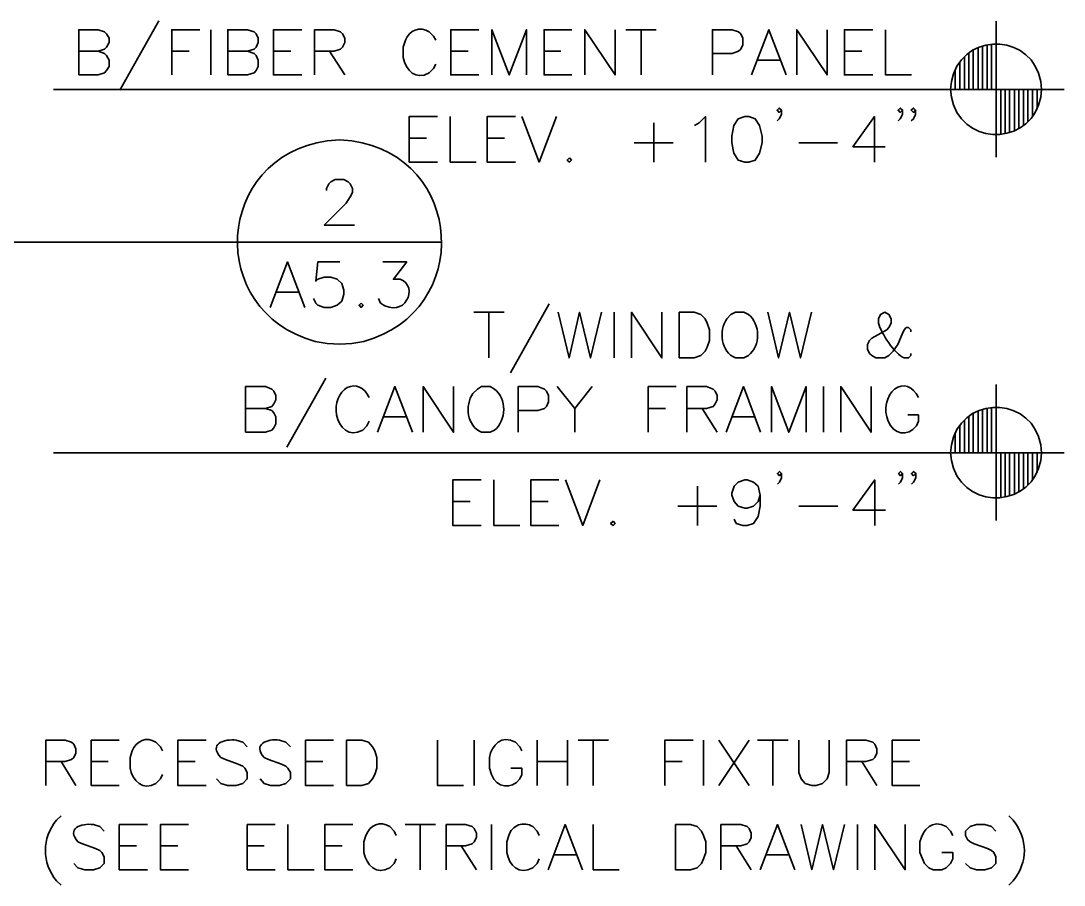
# Model space of a CAD drawing. Header units: inches. Extents: x 5 to 516, y -193 to 129.
# Drawn here: x 110.469 to 113.34, y -181.752 to -179.374 of the extents above; entities that cross this region are included whole.
import ezdxf

# ---------------------------------------------------------------- set-up
doc = ezdxf.new("R2010")
doc.units = ezdxf.units.IN
doc.header["$MEASUREMENT"] = 0
doc.layers.add('PDF8_Geometry', color=7, linetype='Continuous')

msp = doc.modelspace()

# ---------------------------------------------------------------- linework, layer by layer
at = {"layer": 'PDF8_Geometry', "lineweight": 35}
for points in [[(110.8488515, -179.3735604), (110.7421848, -179.5646715)], [(113.1532956, -179.3746715), (113.1532956, -179.7491159)], [(110.6288514, -179.5224489), (110.6288514, -179.3980044), (110.6821848, -179.3980044), (110.6999625, -179.40356), (110.7055181, -179.4091156), (110.7121848, -179.4213378), (110.7121848, -179.43356), (110.7055181, -179.4457822), (110.6999625, -179.4513378), (110.6821848, -179.4568933), (110.6288514, -179.4568933)], [(110.8844068, -179.5224489), (110.8844068, -179.3980044), (110.9621845, -179.3980044)], [(110.9921847, -179.398005), (110.9921847, -179.5224494)], [(111.0388512, -179.5224489), (111.0388512, -179.3980044), (111.0932956, -179.3980044), (111.1110734, -179.40356), (111.1166289, -179.4091156), (111.1221845, -179.4213378), (111.1221845, -179.43356), (111.1166289, -179.4457822), (111.1110734, -179.4513378), (111.0932956, -179.4568933), (111.0388512, -179.4568933)], [(111.2421845, -179.5224489), (111.1644067, -179.5224489), (111.1644067, -179.3980044), (111.2421845, -179.3980044)], [(111.2777399, -179.5224489), (111.2777399, -179.3980044), (111.3310733, -179.3980044), (111.3488511, -179.40356), (111.3544066, -179.4091156), (111.3610733, -179.4213378), (111.3610733, -179.43356), (111.3544066, -179.4457822), (111.3488511, -179.4513378), (111.3310733, -179.4568933), (111.2777399, -179.4568933)], [(111.6110733, -179.4268938), (111.6044066, -179.4157827), (111.5932955, -179.4035605)], [(111.7299622, -179.5224489), (111.6521844, -179.5224489), (111.6521844, -179.3980044), (111.7299622, -179.3980044)], [(111.7655183, -179.5224489), (111.7655183, -179.3980044), (111.813296, -179.5224489), (111.8610738, -179.3980044), (111.8610738, -179.5224489)], [(111.9855181, -179.5224489), (111.9088514, -179.5224489), (111.9088514, -179.3980044), (111.9855181, -179.3980044)], [(112.0210736, -179.5224489), (112.0210736, -179.3980044), (112.104407, -179.5224489), (112.104407, -179.3980044)], [(112.1344069, -179.398005), (112.2177402, -179.398005)], [(112.1766291, -179.398005), (112.1766291, -179.5224494)], [(112.3721846, -179.5224489), (112.3721846, -179.3980044), (112.426629, -179.3980044), (112.4444068, -179.40356), (112.4499624, -179.4091156), (112.4555179, -179.4213378), (112.4555179, -179.4391156), (112.4499624, -179.4513378), (112.4444068, -179.4568933), (112.426629, -179.46356), (112.3721846, -179.46356)], [(112.4799619, -179.5224489), (112.5277397, -179.3980044), (112.5755175, -179.5224489)], [(112.6044067, -179.5224489), (112.6044067, -179.3980044), (112.68774, -179.5224489), (112.68774, -179.3980044)], [(112.8132956, -179.5224489), (112.7355179, -179.5224489), (112.7355179, -179.3980044), (112.8132956, -179.3980044)], [(112.8488514, -179.398005), (112.8488514, -179.5224494), (112.9199625, -179.5224494)], [(111.52774, -179.4268938), (111.5210733, -179.4457827), (111.5210733, -179.4746716)], [(110.6821848, -179.4568937), (110.6999626, -179.4635604), (110.7055182, -179.469116), (110.7121848, -179.4813382), (110.7121848, -179.499116), (110.7055182, -179.5102271), (110.6999626, -179.5168938), (110.6821848, -179.5224493), (110.6288515, -179.5224493)], [(110.8844068, -179.4568937), (110.9321845, -179.4568937)], [(111.0932956, -179.4568937), (111.1110734, -179.4635604), (111.116629, -179.469116), (111.1221845, -179.4813382), (111.1221845, -179.499116), (111.116629, -179.5102271), (111.1110734, -179.5168938), (111.0932956, -179.5224493), (111.0388512, -179.5224493)], [(111.1644067, -179.4568937), (111.2121845, -179.4568937)], [(111.3188511, -179.4568937), (111.3610733, -179.5224493)], [(111.6521844, -179.4568937), (111.6999622, -179.4568937)], [(111.9088514, -179.4568937), (111.9555181, -179.4568937)], [(112.7355179, -179.4568937), (112.7832956, -179.4568937)], [(113.0777403, -179.5624495), (113.0777403, -179.4624495)], [(113.0899623, -179.5624495), (113.0899623, -179.4535606)], [(113.1032957, -179.5624495), (113.1032957, -179.446894)], [(113.115518, -179.5624495), (113.115518, -179.4424495)], [(113.1277403, -179.5624495), (113.1277403, -179.4391162)], [(113.1399623, -179.5624495), (113.1399623, -179.4380051)], [(111.5932955, -179.5168938), (111.6044066, -179.5046716), (111.6110733, -179.4924494)], [(112.4977401, -179.4813383), (112.556629, -179.4813383)], [(113.0532957, -179.5624495), (113.0532957, -179.486894)], [(113.065518, -179.5624495), (113.065518, -179.4724495)], [(113.0355179, -179.5191162), (113.0299623, -179.5402273), (113.0277401, -179.5624495), (113.0299623, -179.5835607), (113.0355179, -179.6046718)], [(113.0399624, -179.5624495), (113.0399624, -179.5080051)], [(113.2755179, -179.5835607), (113.2777401, -179.5624495), (113.2755179, -179.5402273)], [(110.5588509, -179.5624495), (113.3399621, -179.5624495)], [(113.3399623, -179.5624495), (112.9655179, -179.5624495)], [(113.0277401, -179.5624495), (113.0277401, -179.5613384)], [(113.1655179, -179.5624495), (113.1655179, -179.6857829)], [(113.1777402, -179.5624495), (113.1777402, -179.6846718)], [(113.1899625, -179.5624495), (113.1899625, -179.6813384)], [(113.2032959, -179.5624495), (113.2032959, -179.676894)], [(113.2155179, -179.5624495), (113.2155179, -179.6702273)], [(113.2277402, -179.5624495), (113.2277402, -179.6624495)], [(113.2399625, -179.5624495), (113.2399625, -179.6513384)], [(113.2532958, -179.5624495), (113.2532958, -179.636894)], [(113.2655181, -179.5624495), (113.2655181, -179.616894)], [(113.2777401, -179.5624495), (113.2777401, -179.5613384)], [(112.5621845, -179.6191162), (112.5555178, -179.6257828), (112.5499623, -179.6191162), (112.5555178, -179.6135606), (112.5621845, -179.6191162), (112.5621845, -179.6313384), (112.5555178, -179.6435606), (112.5499623, -179.6491162)], [(112.8955179, -179.6191162), (112.8888512, -179.6257828), (112.8832956, -179.6191162), (112.8888512, -179.6135606), (112.8955179, -179.6191162), (112.8955179, -179.6313384), (112.8888512, -179.6435606), (112.8832956, -179.6491162)], [(112.9310734, -179.6191162), (112.9255178, -179.6257828), (112.9188512, -179.6191162), (112.9255178, -179.6135606), (112.9310734, -179.6191162), (112.9310734, -179.6313384), (112.9255178, -179.6435606), (112.9188512, -179.6491162)], [(111.6155179, -179.7624493), (111.5377401, -179.7624493), (111.5377401, -179.6368938), (111.6155179, -179.6368938)], [(111.6510734, -179.6368932), (111.6510734, -179.7624488), (111.7221845, -179.7624488)], [(111.8299621, -179.7624493), (111.7521843, -179.7624493), (111.7521843, -179.6368938), (111.8299621, -179.6368938)], [(111.84774, -179.6368932), (111.8955178, -179.7624488), (111.9432955, -179.6368932)], [(112.2110738, -179.6546714), (112.2110738, -179.7624492)], [(112.323296, -179.6613378), (112.3355182, -179.6546711), (112.353296, -179.6368934), (112.353296, -179.7624489)], [(112.8177401, -179.7624488), (112.8177401, -179.6368932), (112.7588512, -179.7202266), (112.8477401, -179.7202266)], [(111.3799622, -179.7035604), (111.3466289, -179.7013381), (111.3121844, -179.7035604)], [(111.5377401, -179.6968942), (111.5855179, -179.6968942)], [(111.7521843, -179.6968942), (111.7999621, -179.6968942)], [(112.1566293, -179.7091159), (112.2644071, -179.7091159)], [(112.6099623, -179.7091159), (112.716629, -179.7091159)], [(111.309962, -179.8402273), (111.309962, -179.8346718), (111.3166287, -179.8224496), (111.3221842, -179.816894), (111.3344064, -179.8102273), (111.3577398, -179.8102273), (111.369962, -179.816894), (111.3755176, -179.8224496), (111.3821842, -179.8346718), (111.3821842, -179.8457829), (111.3755176, -179.8580051), (111.3644064, -179.8757829), (111.3044064, -179.9357829), (111.3877398, -179.9357829)], [(110.3377397, -179.9824494), (111.0644065, -179.9824494)], [(111.6277404, -179.9824494), (111.064407, -179.9824494)], [(111.1555182, -180.1624489), (111.2032959, -180.0368933), (111.2510737, -180.1624489)], [(111.3466289, -180.0368939), (111.2866289, -180.0368939), (111.2810733, -180.0902273), (111.2866289, -180.0846717), (111.3044066, -180.0791162), (111.3221844, -180.0791162), (111.3399622, -180.0846717), (111.3521844, -180.0968939), (111.35774, -180.1146717), (111.35774, -180.1257828), (111.3521844, -180.1446717), (111.3399622, -180.1557828), (111.3221844, -180.1624495), (111.3044066, -180.1624495), (111.2866289, -180.1557828), (111.2810733, -180.1502273), (111.2744066, -180.1380051)], [(111.465518, -180.0368939), (111.5310736, -180.0368939), (111.4944069, -180.0846717), (111.5132958, -180.0846717)], [(111.1732952, -180.1202273), (111.2332952, -180.1202273)], [(111.4588513, -180.1502273), (111.4532958, -180.1380051)], [(111.9232953, -180.1524493), (111.8166286, -180.3424493)], [(111.715518, -180.1757828), (111.7988514, -180.1757828)], [(111.7566286, -180.1757828), (111.7566286, -180.3013384)], [(111.9477399, -180.1757828), (111.9777399, -180.3013384), (112.0066288, -180.1757828), (112.0366288, -180.3013384), (112.0666288, -180.1757828)], [(112.1021848, -180.1757828), (112.1021848, -180.3013384)], [(112.1499624, -180.3013378), (112.1499624, -180.1757822), (112.2332957, -180.3013378), (112.2332957, -180.1757822)], [(112.4710737, -180.1813384), (112.4588515, -180.1757828), (112.4355182, -180.1757828), (112.423296, -180.1813384), (112.4121848, -180.1935606)], [(112.5244069, -180.1757828), (112.5544069, -180.3013384), (112.5844069, -180.1757828), (112.6144069, -180.3013384), (112.6444069, -180.1757828)], [(112.91774, -180.2291163), (112.91774, -180.2235607), (112.9121845, -180.2180051), (112.9055178, -180.2180051), (112.8999623, -180.2235607), (112.8944067, -180.2357829), (112.8821845, -180.2646718), (112.8699623, -180.2824496), (112.85774, -180.2946718), (112.8466289, -180.3013385), (112.8221845, -180.3013385), (112.8110734, -180.2946718), (112.8044067, -180.2891163), (112.7988511, -180.276894), (112.7988511, -180.2646718), (112.8044067, -180.2535607), (112.8110734, -180.246894), (112.8521845, -180.2235607), (112.85774, -180.2180051), (112.8644067, -180.2057829), (112.8644067, -180.1935607), (112.85774, -180.1813385), (112.8466289, -180.1757829), (112.8344067, -180.1813385), (112.8288511, -180.1935607), (112.8288511, -180.2057829)], [(111.2788511, -180.2557827), (111.3121844, -180.2613382), (111.3466289, -180.2635604), (111.3799622, -180.2613382), (111.4132955, -180.2557827)], [(112.4355182, -180.3013384), (112.4588515, -180.3013384), (112.4710737, -180.2946717)], [(112.8999623, -180.3013385), (112.9121845, -180.3013385), (112.91774, -180.2946718), (112.91774, -180.2891163)], [(111.0877398, -180.5057819), (111.0877398, -180.3802263), (111.1421842, -180.3802263), (111.159962, -180.386893), (111.1655175, -180.3924485), (111.1710731, -180.4046707), (111.1710731, -180.416893), (111.1655175, -180.4280041), (111.159962, -180.4346707), (111.1421842, -180.4402263), (111.0877398, -180.4402263)], [(111.3088509, -180.3568934), (111.2010731, -180.5468934)], [(111.451073, -180.5057819), (111.4988508, -180.3802263), (111.5466286, -180.5057819)], [(111.5766291, -180.5057819), (111.5766291, -180.3802263), (111.6599625, -180.5057819), (111.6599625, -180.3802263)], [(111.7721844, -180.3868936), (111.7610733, -180.3802269), (111.7366289, -180.3802269), (111.7255177, -180.3868936), (111.7132955, -180.3991158)], [(111.8377398, -180.5057819), (111.8377398, -180.3802263), (111.8921843, -180.3802263), (111.909962, -180.386893), (111.9155176, -180.3924485), (111.9210732, -180.4046707), (111.9210732, -180.4224485), (111.9155176, -180.4346707), (111.909962, -180.4402263), (111.8921843, -180.4457819), (111.8377398, -180.4457819)], [(111.9455177, -180.3802269), (111.9932955, -180.4402269), (111.9932955, -180.5057825)], [(112.0410734, -180.3802269), (111.9932956, -180.4402269)], [(112.1955178, -180.5057819), (112.1955178, -180.3802263), (112.2721844, -180.3802263)], [(112.3021846, -180.5057819), (112.3021846, -180.3802263), (112.3555179, -180.3802263), (112.3744068, -180.386893), (112.3799624, -180.3924485), (112.385518, -180.4046707), (112.385518, -180.416893), (112.3799624, -180.4280041), (112.3744068, -180.4346707), (112.3555179, -180.4402263), (112.3021846, -180.4402263)], [(112.4099625, -180.5057819), (112.4577403, -180.3802263), (112.504407, -180.5057819)], [(112.5344067, -180.5057819), (112.5344067, -180.3802263), (112.5821845, -180.5057819), (112.6299623, -180.3802263), (112.6299623, -180.5057819)], [(112.6777402, -180.3802269), (112.6777402, -180.5057825)], [(112.725518, -180.5057819), (112.725518, -180.3802263), (112.8088513, -180.5057819), (112.8088513, -180.3802263)], [(113.1532956, -180.3746716), (113.1532956, -180.749116)], [(113.1277403, -180.5624496), (113.1277403, -180.4391163)], [(113.1399623, -180.5624496), (113.1399623, -180.4380052)], [(111.1421842, -180.4402267), (111.159962, -180.4457823), (111.1655176, -180.4524489), (111.1710731, -180.46356), (111.1710731, -180.4824489), (111.1655176, -180.49356), (111.159962, -180.5002267), (111.1421842, -180.5057823), (111.0877398, -180.5057823)], [(111.4688512, -180.4635602), (111.5288512, -180.4635602)], [(112.1955178, -180.4402267), (112.2432955, -180.4402267)], [(112.3444068, -180.4402267), (112.3855179, -180.5057823)], [(112.4277402, -180.4635602), (112.486629, -180.4635602)], [(112.9332959, -180.4880046), (112.9388514, -180.4757824), (112.9388514, -180.4580046), (112.9099625, -180.4580046)], [(113.0777403, -180.5624496), (113.0777403, -180.4624496)], [(113.0899623, -180.5624496), (113.0899623, -180.4535607)], [(113.1032957, -180.5624496), (113.1032957, -180.4468941)], [(113.115518, -180.5624496), (113.115518, -180.4424496)], [(111.4099623, -180.5002268), (111.4210734, -180.4880046), (111.4277401, -180.4757824)], [(113.0532957, -180.5624496), (113.0532957, -180.4868941)], [(113.065518, -180.5624496), (113.065518, -180.4724496)], [(111.7366289, -180.5057825), (111.7610733, -180.5057825), (111.7721844, -180.5002269)], [(113.0355179, -180.5191163), (113.0299623, -180.5402274), (113.0277401, -180.5624496), (113.0299623, -180.5835607), (113.0355179, -180.6046718)], [(113.0399624, -180.5624496), (113.0399624, -180.5068941)], [(113.2755179, -180.5835607), (113.2777401, -180.5624496), (113.2755179, -180.5402274)], [(110.5588509, -180.5624496), (113.3399621, -180.5624496)], [(113.3399623, -180.5624496), (112.9655179, -180.5624496)], [(113.0277401, -180.5624496), (113.0277401, -180.5613385)], [(113.1655179, -180.5624496), (113.1655179, -180.685783)], [(113.1777402, -180.5624496), (113.1777402, -180.6846719)], [(113.1899625, -180.5624496), (113.1899625, -180.6813385)], [(113.2032959, -180.5624496), (113.2032959, -180.6768941)], [(113.2155179, -180.5624496), (113.2155179, -180.6702274)], [(113.2277402, -180.5624496), (113.2277402, -180.6624496)], [(113.2399625, -180.5624496), (113.2399625, -180.6513385)], [(113.2532958, -180.5624496), (113.2532958, -180.6368941)], [(113.2655181, -180.5624496), (113.2655181, -180.6168941)], [(113.2777401, -180.5624496), (113.2777401, -180.5613385)], [(111.7355181, -180.7624494), (111.6577403, -180.7624494), (111.6577403, -180.6368938), (111.7355181, -180.6368938)], [(111.7710736, -180.6368933), (111.7710736, -180.7624489), (111.8421847, -180.7624489)], [(111.9499623, -180.7624494), (111.8721846, -180.7624494), (111.8721846, -180.6368938), (111.9499623, -180.6368938)], [(111.9677402, -180.6368933), (112.015518, -180.7624489), (112.0621846, -180.6368933)], [(112.5032955, -180.6791161), (112.4977399, -180.6968938), (112.4855177, -180.7091161), (112.4677399, -180.7146716), (112.4610732, -180.7146716), (112.4432955, -180.7091161), (112.4321843, -180.6968938), (112.4255177, -180.6791161), (112.4255177, -180.6735605), (112.4321843, -180.6546716), (112.4432955, -180.6435605), (112.4610732, -180.6368938), (112.4677399, -180.6368938), (112.4855177, -180.6435605), (112.4977399, -180.6546716), (112.5032955, -180.6791161), (112.5032955, -180.7091161), (112.4977399, -180.738005), (112.4855177, -180.7568939), (112.4677399, -180.7624494), (112.4555177, -180.7624494), (112.4377399, -180.7568939), (112.4321843, -180.7446716)], [(112.5621845, -180.6191162), (112.556629, -180.6257829), (112.5510734, -180.6191162), (112.556629, -180.6135607), (112.5621845, -180.6191162), (112.5621845, -180.6313385), (112.556629, -180.6435607), (112.5510734, -180.6491162)], [(112.8188512, -180.7624489), (112.8188512, -180.6368933), (112.7588512, -180.7202266), (112.8488512, -180.7202266)], [(112.8955179, -180.6191162), (112.8899623, -180.6257829), (112.8844068, -180.6191162), (112.8899623, -180.6135607), (112.8955179, -180.6191162), (112.8955179, -180.6313385), (112.8899623, -180.6435607), (112.8844068, -180.6491162)], [(112.9321847, -180.6191162), (112.9255181, -180.6257829), (112.9199625, -180.6191162), (112.9255181, -180.6135607), (112.9321847, -180.6191162), (112.9321847, -180.6313385), (112.9255181, -180.6435607), (112.9199625, -180.6491162)], [(112.3310735, -180.6546715), (112.3310735, -180.7624493)], [(111.6577403, -180.6968943), (111.7055181, -180.6968943)], [(111.8721846, -180.6968943), (111.9199623, -180.6968943)], [(112.276629, -180.709116), (112.3844067, -180.709116)], [(112.6099623, -180.709116), (112.7177401, -180.709116)], [(110.53774, -181.4780042), (110.53774, -181.3535597), (110.5910734, -181.3535597), (110.6088512, -181.3591153), (110.6155178, -181.3646708), (110.6210734, -181.376893), (110.6210734, -181.3891153), (110.6155178, -181.4013375), (110.6088512, -181.406893), (110.5910734, -181.4124486), (110.53774, -181.4124486)], [(110.7399623, -181.4780042), (110.6632956, -181.4780042), (110.6632956, -181.3535597), (110.7399623, -181.3535597)], [(110.9788511, -181.4780042), (110.9010733, -181.4780042), (110.9010733, -181.3535597), (110.9788511, -181.3535597)], [(111.0921846, -181.3713384), (111.0799624, -181.3591162), (111.0621846, -181.3535607)], [(111.2110737, -181.3713384), (111.1988515, -181.3591162), (111.1810737, -181.3535607)], [(111.3299621, -181.4780042), (111.2521843, -181.4780042), (111.2521843, -181.3535597), (111.3299621, -181.3535597)], [(111.6155176, -181.3535603), (111.6155176, -181.4780047), (111.6877398, -181.4780047)], [(111.7166291, -181.3535603), (111.7166291, -181.4780047)], [(111.8899622, -181.3535603), (111.8899622, -181.4780047)], [(111.9732955, -181.3535603), (111.9732955, -181.4780047)], [(112.0032954, -181.3535603), (112.0866288, -181.3535603)], [(112.0444071, -181.3535603), (112.0444071, -181.4780047)], [(112.2410737, -181.4780042), (112.2410737, -181.3535597), (112.3188515, -181.3535597)], [(112.34774, -181.3535603), (112.34774, -181.4780047)], [(112.3899622, -181.3535603), (112.4732956, -181.4780047)], [(112.4732956, -181.3535603), (112.3899622, -181.4780047)], [(112.4966291, -181.3535603), (112.5810735, -181.3535603)], [(112.5388513, -181.3535603), (112.5388513, -181.4780047)], [(112.6099623, -181.3535603), (112.6099623, -181.4424491), (112.616629, -181.4602269), (112.6277401, -181.4724491), (112.6455179, -181.4780047), (112.6577401, -181.4780047), (112.6755179, -181.4724491), (112.6877401, -181.4602269), (112.6932957, -181.4424491), (112.6932957, -181.3535603)], [(112.7410735, -181.4780042), (112.7410735, -181.3535597), (112.7944068, -181.3535597), (112.8132957, -181.3591153), (112.8188513, -181.3646708), (112.8244068, -181.376893), (112.8244068, -181.3891153), (112.8188513, -181.4013375), (112.8132957, -181.406893), (112.7944068, -181.4124486), (112.7410735, -181.4124486)], [(112.9432957, -181.4780042), (112.866629, -181.4780042), (112.866629, -181.3535597), (112.9432957, -181.3535597)], [(110.7755178, -181.3824491), (110.7699622, -181.401338), (110.7699622, -181.4302269)], [(110.8588511, -181.3824491), (110.8532956, -181.371338), (110.8410733, -181.3591158)], [(111.84774, -181.3824491), (111.8421844, -181.371338), (111.8299622, -181.3591158)], [(110.5799623, -181.412449), (110.6210734, -181.4780046)], [(110.6632956, -181.412449), (110.7099623, -181.412449)], [(110.9010733, -181.412449), (110.9488511, -181.412449)], [(111.0199624, -181.4013384), (111.0321846, -181.406894), (111.0677401, -181.4191162), (111.0799624, -181.4246718), (111.0855179, -181.4302273), (111.0921846, -181.4424496), (111.0921846, -181.4602273), (111.0799624, -181.4724496), (111.0621846, -181.4780051), (111.0377401, -181.4780051), (111.0199624, -181.4724496), (111.0077401, -181.4602273)], [(111.1388515, -181.4013384), (111.1510737, -181.406894), (111.1866293, -181.4191162), (111.1988515, -181.4246718), (111.2044071, -181.4302273), (111.2110737, -181.4424496), (111.2110737, -181.4602273), (111.1988515, -181.4724496), (111.1810737, -181.4780051), (111.1566293, -181.4780051), (111.1388515, -181.4724496), (111.1277404, -181.4602273)], [(111.2521843, -181.412449), (111.2999621, -181.412449)], [(111.7588511, -181.401338), (111.7588511, -181.4302269), (111.7644066, -181.4480047)], [(111.8899622, -181.412449), (111.9732955, -181.412449)], [(112.2410737, -181.412449), (112.2888515, -181.412449)], [(112.7832957, -181.412449), (112.8244068, -181.4780046)], [(112.866629, -181.412449), (112.9144068, -181.412449)], [(111.8421844, -181.4602269), (111.84774, -181.4480047), (111.84774, -181.4302269), (111.81774, -181.4302269)], [(110.8410733, -181.4724491), (110.8532956, -181.4602269), (110.8588511, -181.4480047)], [(110.6988508, -181.6035603), (110.6866286, -181.591338), (110.6688508, -181.5857825)], [(110.8177403, -181.7102271), (110.7399625, -181.7102271), (110.7399625, -181.5857827), (110.8177403, -181.5857827)], [(110.9310736, -181.7102271), (110.8532958, -181.7102271), (110.8532958, -181.5857827), (110.9310736, -181.5857827)], [(111.1688513, -181.7102271), (111.0921846, -181.7102271), (111.0921846, -181.5857827), (111.1688513, -181.5857827)], [(111.2044068, -181.5857832), (111.2044068, -181.7102277), (111.276629, -181.7102277)], [(111.3832955, -181.7102271), (111.3055177, -181.7102271), (111.3055177, -181.5857827), (111.3832955, -181.5857827)], [(111.5266289, -181.5857832), (111.6099622, -181.5857832)], [(111.56774, -181.5857832), (111.56774, -181.7102277)], [(111.6399622, -181.7102271), (111.6399622, -181.5857827), (111.6932955, -181.5857827), (111.7110733, -181.5913382), (111.7166288, -181.5968938), (111.7232955, -181.609116), (111.7232955, -181.6213382), (111.7166288, -181.6335605), (111.7110733, -181.639116), (111.6932955, -181.6446716), (111.6399622, -181.6446716)], [(111.7644066, -181.5857832), (111.7644066, -181.7102277)], [(111.9199621, -181.7102271), (111.9666288, -181.5857827), (112.0144065, -181.7102271)], [(112.0444071, -181.5857832), (112.0444071, -181.7102277), (112.1155182, -181.7102277)], [(112.3955175, -181.7102271), (112.3955175, -181.5857827), (112.449962, -181.5857827), (112.4677398, -181.5913382), (112.4732953, -181.5968938), (112.4788509, -181.609116), (112.4788509, -181.6213382), (112.4732953, -181.6335605), (112.4677398, -181.639116), (112.449962, -181.6446716), (112.3955175, -181.6446716)], [(112.5032955, -181.7102271), (112.5510732, -181.5857827), (112.598851, -181.7102271)], [(112.616629, -181.5857832), (112.6455179, -181.7102277), (112.6755179, -181.5857832), (112.7055179, -181.7102277), (112.7355179, -181.5857832)], [(112.7710734, -181.5857832), (112.7710734, -181.7102277)], [(112.8188512, -181.7102271), (112.8188512, -181.5857827), (112.9021845, -181.7102271), (112.9021845, -181.5857827)], [(113.1521846, -181.6035603), (113.1399623, -181.591338), (113.1221846, -181.5857825), (113.0988512, -181.5857825), (113.0810734, -181.591338), (113.0688512, -181.6035603), (113.0688512, -181.6157825), (113.0744068, -181.6268936), (113.0810734, -181.6335603), (113.0921846, -181.6391158), (113.1288512, -181.6513381), (113.1399623, -181.6568936), (113.146629, -181.6624492), (113.1521846, -181.6746714), (113.1521846, -181.6924492), (113.1399623, -181.7046714), (113.1221846, -181.7102269), (113.0988512, -181.7102269), (113.0810734, -181.7046714), (113.0688512, -181.6924492)], [(113.1877401, -181.5613375), (113.1999623, -181.5735597)], [(111.418851, -181.6157831), (111.4132954, -181.6335609), (111.4132954, -181.6624498)], [(111.5021843, -181.6157831), (111.4966288, -181.6035609), (111.4844065, -181.5913387)], [(113.0332957, -181.6157831), (113.0277401, -181.6035609), (113.0155179, -181.5913387)], [(110.6266286, -181.6335603), (110.6388508, -181.6391158), (110.6744064, -181.6513381), (110.6866286, -181.6568936), (110.6921842, -181.6624492), (110.6988508, -181.6746714), (110.6988508, -181.6924492), (110.6866286, -181.7046714), (110.6688508, -181.7102269), (110.6455175, -181.7102269), (110.6266286, -181.7046714), (110.6155175, -181.6924492)], [(110.7399625, -181.6446708), (110.7877403, -181.6446708)], [(110.8532958, -181.6446708), (110.9010736, -181.6446708)], [(111.0921846, -181.6446708), (111.1388513, -181.6446708)], [(111.3055177, -181.6446708), (111.3532955, -181.6446708)], [(111.6810733, -181.6446708), (111.7232955, -181.7102264)], [(112.4377403, -181.6446708), (112.4788514, -181.7102264)], [(112.9432957, -181.6335609), (112.9432957, -181.6624498), (112.9499624, -181.6802276), (112.9555179, -181.6924498), (112.9677401, -181.704672), (112.9799624, -181.7102276), (113.0032957, -181.7102276), (113.0155179, -181.704672), (113.0277401, -181.6924498), (113.0332957, -181.6802276), (113.0332957, -181.6624498), (113.0032957, -181.6624498)], [(111.9377403, -181.6691166), (111.9966292, -181.6691166)], [(112.5210734, -181.6691166), (112.5810734, -181.6691166)], [(111.4844065, -181.704672), (111.4966288, -181.6924498), (111.5021843, -181.6802276)], [(111.8777397, -181.704672), (111.8899619, -181.6924498), (111.8955175, -181.6802276)], [(113.1999623, -181.7402264), (113.1877401, -181.7524486)]]:
    msp.add_lwpolyline(points, dxfattribs=at)
for points in [[(112.4610738, -179.6368932), (112.443296, -179.6435599), (112.4310738, -179.6613377), (112.4255183, -179.6913377), (112.4255183, -179.7091154), (112.4310738, -179.7380043), (112.443296, -179.7568932), (112.4610738, -179.7624488), (112.4721849, -179.7624488), (112.4899627, -179.7568932), (112.5021849, -179.7380043), (112.5088516, -179.7091154), (112.5088516, -179.6913377), (112.5021849, -179.6613377), (112.4899627, -179.6435599), (112.4721849, -179.6368932)], [(111.9788508, -179.7502265), (111.9721842, -179.7568931), (111.9788508, -179.7624487), (111.9844064, -179.7568931)], [(111.4055182, -180.1502272), (111.3999626, -180.1557827), (111.4055182, -180.1624494), (111.4110737, -180.1557827)], [(112.2810732, -180.3013378), (112.2810732, -180.1757822), (112.3221843, -180.1757822), (112.3399621, -180.1813378), (112.3521843, -180.19356), (112.3577399, -180.2057822), (112.3644066, -180.22356), (112.3644066, -180.25356), (112.3577399, -180.2713378), (112.3521843, -180.2824489), (112.3399621, -180.2946711), (112.3221843, -180.3013378)], [(112.0988516, -180.7502266), (112.092185, -180.7568932), (112.0988516, -180.7624488), (112.1044072, -180.7568932)], [(111.3655176, -181.4780042), (111.3655176, -181.3535597), (111.4077398, -181.3535597), (111.4255176, -181.3591153), (111.4366287, -181.3713375), (111.4432953, -181.3824486), (111.4488509, -181.4013375), (111.4488509, -181.4302264), (111.4432953, -181.4480042), (111.4366287, -181.4602264), (111.4255176, -181.4724486), (111.4077398, -181.4780042)], [(112.2710736, -181.7102271), (112.2710736, -181.5857827), (112.3121847, -181.5857827), (112.3299625, -181.5913382), (112.3421847, -181.6035605), (112.3477403, -181.6157827), (112.354407, -181.6335605), (112.354407, -181.6624493), (112.3477403, -181.6802271), (112.3421847, -181.6924493), (112.3299625, -181.7046716), (112.3121847, -181.7102271)]]:
    msp.add_lwpolyline(points, close=True, dxfattribs=at)
for points in [[(110.5799623, -181.5613375), (110.56774, -181.5735597, 0.369416811), (110.56774, -181.7402264), (110.5799623, -181.7524486)], [(111.8955175, -181.6157831), (111.8899619, -181.6035609), (111.8777397, -181.5913387, 0.50829303), (111.8121842, -181.6157831), (111.8066286, -181.6335609), (111.8066286, -181.6624498)]]:
    msp.add_lwpolyline(points, format="xyb", dxfattribs=at)
for centre, major_axis, ratio, start_param, end_param in [((111.3855017, -180.4434558), (0.0008378, 0.0650372), 0.752156259, 5.25835606, 8.089286153), ((112.8978826, -180.4446458), (-0.0015766, 0.0663574), 0.72848147, 5.24026708, 8.324970196)]:
    msp.add_ellipse(centre, major_axis=major_axis, ratio=ratio, start_param=start_param, end_param=end_param, dxfattribs=at)
for points in [[(111.5932955, -179.4035605), (111.5674622, -179.3872272), (111.5376659, -179.3993938), (111.52774, -179.4268938)], [(113.2755179, -179.5402273), (113.2532586, -179.4140792), (113.0789253, -179.4001162), (113.0355179, -179.5191162)], [(111.5210733, -179.4746716), (111.5299992, -179.5105605), (111.5544807, -179.5382642), (111.5932955, -179.5168938)], [(113.0355179, -179.6046718), (113.0789253, -179.7236718), (113.2532586, -179.7097088), (113.2755179, -179.5835607)], [(111.3121844, -179.7035604), (111.0016659, -179.7491345), (110.9768325, -180.1718567), (111.2788511, -180.2557827)], [(111.4132955, -180.2557827), (111.7153141, -180.1718567), (111.6904808, -179.7491345), (111.3799622, -179.7035604)], [(111.5132958, -180.0846717), (111.5662402, -180.1036902), (111.5254995, -180.1983569), (111.4588513, -180.1502273)], [(112.4710737, -180.2946717), (112.5059256, -180.2670606), (112.5044441, -180.2085791), (112.4710737, -180.1813384)], [(112.4121848, -180.1935606), (112.3885182, -180.2270791), (112.3959071, -180.2851347), (112.4355182, -180.3013384)], [(112.8288511, -180.2057829), (112.8369437, -180.23382), (112.8730919, -180.2905422), (112.8999623, -180.3013385)], [(111.7132955, -180.3991158), (111.690314, -180.4320232), (111.6968696, -180.4893565), (111.7366289, -180.5057825)], [(111.7721844, -180.5002269), (111.8058326, -180.4754491), (111.8072214, -180.4120047), (111.7721844, -180.3868936)], [(113.2755179, -180.5402274), (113.2532586, -180.4140792), (113.0789253, -180.4001163), (113.0355179, -180.5191163)], [(111.3377401, -180.4580046), (111.3464808, -180.4939305), (111.3712771, -180.5211527), (111.4099623, -180.5002268)], [(112.8555181, -180.4757824), (112.8696477, -180.5109305), (112.9097403, -180.5201342), (112.9332959, -180.4880046)], [(113.0355179, -180.6046718), (113.0789253, -180.7236719), (113.2532586, -180.7097089), (113.2755179, -180.5835607)], [(110.8410733, -181.3591158), (110.8144993, -181.3414676), (110.7875733, -181.3567084), (110.7755178, -181.3824491)], [(111.0621846, -181.3535607), (111.0297401, -181.3488384), (110.9842401, -181.3640236), (111.0199624, -181.4013384)], [(111.1810737, -181.3535607), (111.1472774, -181.3482273), (111.1061293, -181.3647829), (111.1388515, -181.4013384)], [(111.8299622, -181.3591158), (111.7933326, -181.3377269), (111.7647214, -181.3661528), (111.7588511, -181.401338)], [(110.7699622, -181.4302269), (110.7756474, -181.4644306), (110.8062585, -181.4947084), (110.8410733, -181.4724491)], [(111.7644066, -181.4480047), (111.7783696, -181.4850787), (111.8198881, -181.4906158), (111.8421844, -181.4602269)], [(110.6688508, -181.5857825), (110.6349619, -181.580838), (110.593536, -181.5969492), (110.6266286, -181.6335603)], [(111.4844065, -181.5913387), (111.4581658, -181.5742276), (111.4295917, -181.5877091), (111.418851, -181.6157831)], [(113.0155179, -181.5913387), (112.9768327, -181.5704128), (112.9520364, -181.597635), (112.9432957, -181.6335609)], [(113.1999623, -181.5735597), (113.2403697, -181.6250782), (113.2411475, -181.6887449), (113.1999623, -181.7402264)], [(111.4132954, -181.6624498), (111.4195362, -181.6970054), (111.4479251, -181.7268757), (111.4844065, -181.704672)], [(111.8066286, -181.6624498), (111.8129249, -181.699635), (111.8410916, -181.725135), (111.8777397, -181.704672)]]:
    msp.add_open_spline(points, degree=3, dxfattribs=at)

doc.saveas('drawing.dxf')
